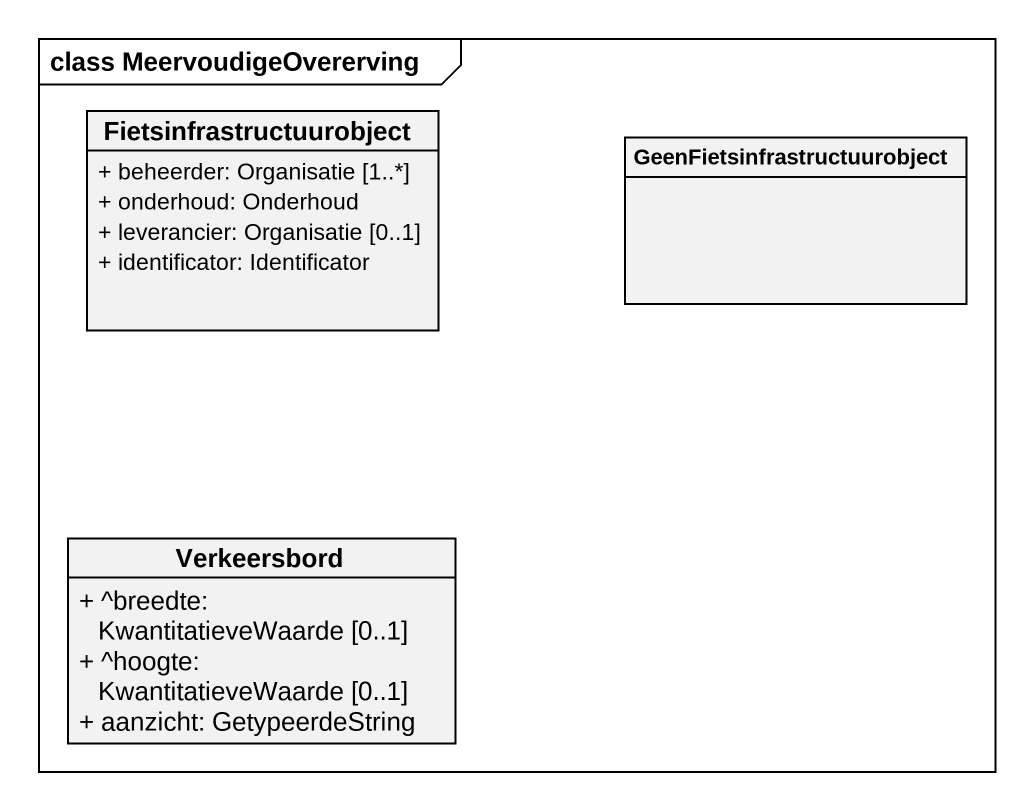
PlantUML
@startuml
mainframe class MeervoudigeOvererving
hide circle
hide empty members
skinparam classAttributeIconSize 0
class Fietsinfrastructuurobject {
  + beheerder: Organisatie [1..*]
  + onderhoud: Onderhoud
  + leverancier: Organisatie [0..1]
  + identificator: Identificator
}
class "GeenFietsinfrastructuurobject" as GeenFietsinfrastructuurobjec
class Verkeersbord {
  + ^breedte: KwantitatieveWaarde [0..1]
  + ^hoogte: KwantitatieveWaarde [0..1]
  + aanzicht: GetypeerdeString
}
@enduml
